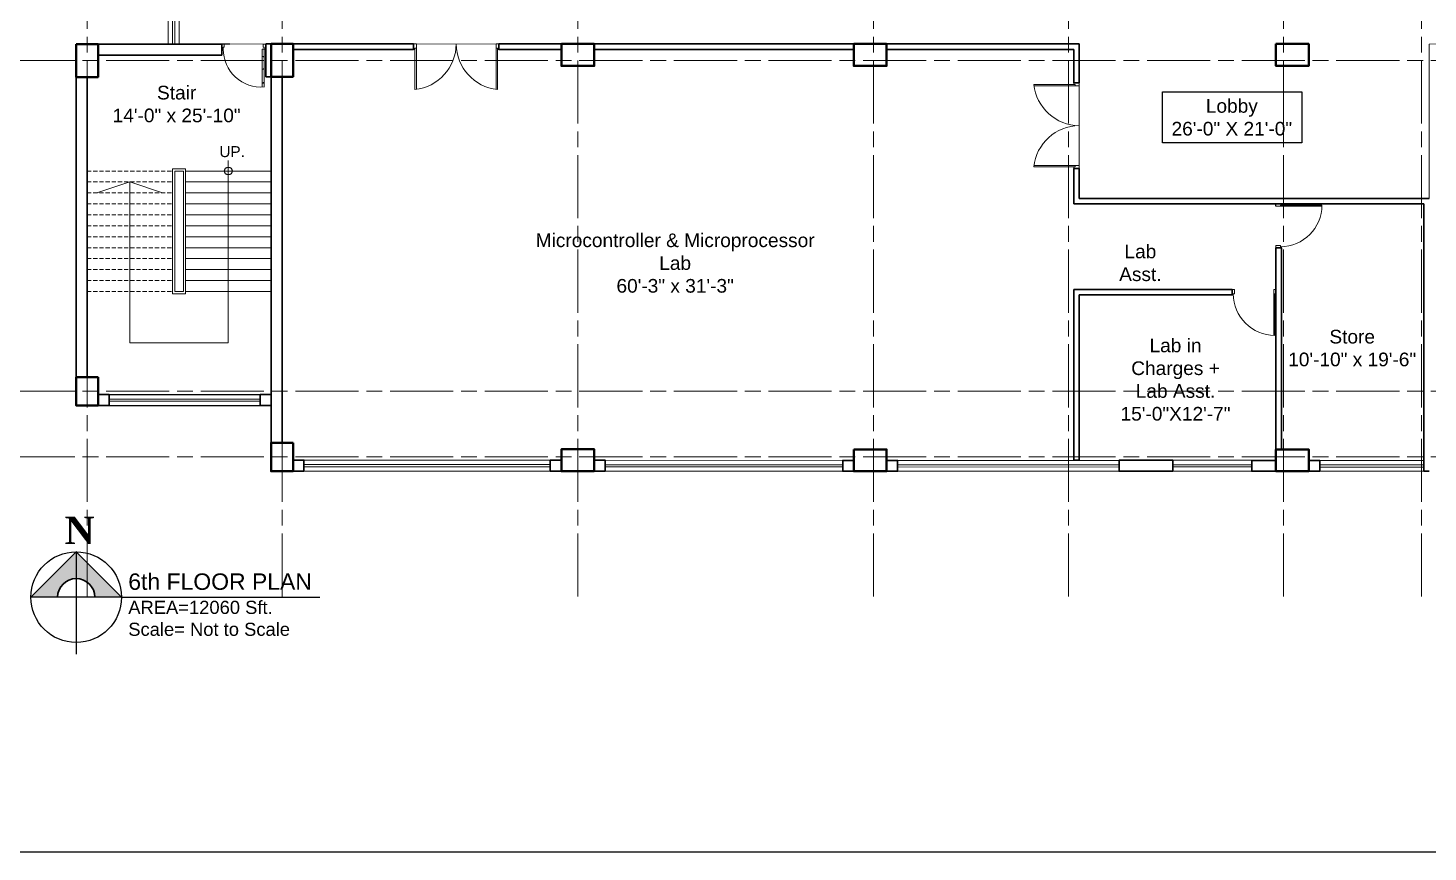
# Model space of a CAD drawing. Header units: inches. Extents: x -12 to 20935469, y -1604 to 24729220.
# Drawn here: x 20904267 to 20905546, y 24710015 to 24710768 of the extents above; entities that cross this region are included whole.
import ezdxf

# ---------------------------------------------------------------- set-up
doc = ezdxf.new("R2010")
doc.units = ezdxf.units.IN
doc.header["$LTSCALE"] = 0.03
doc.header["$MEASUREMENT"] = 0
doc.linetypes.add('ACAD_ISO08W100', pattern=[36, 24, -3, 6, -3])
doc.linetypes.add('DASHED2', pattern=[0.375, 0.25, -0.125])
for name, color, linetype, lineweight in [('column', 1, 'Continuous', 40), ('Door', 7, 'Continuous', 18), ('Gas', 21, 'Continuous', 5), ('Grid Line', 252, 'Continuous', 18), ('Hatch', 253, 'Continuous', 15), ('Low Wall', 7, 'Continuous', 30), ('Main Wall', 7, 'Continuous', 30), ('RAIL', 23, 'Continuous', 13), ('STAIR', 46, 'Continuous', 15), ('wind.', 150, 'Continuous', 20)]:
    doc.layers.add(name, color=color, linetype=linetype, lineweight=lineweight)
doc.layers.add('TEXT', color=7, linetype='Continuous')
doc.styles.add('2', font='swisscl.ttf')
doc.styles.get("Standard").update_dxf_attribs({"font": 'timesbd.ttf'})

# ---------------------------------------------------------------- blocks, each defined once
blk = doc.blocks.new('fff')
at = {"layer": 'Grid Line', "color": 252, "linetype": 'ACAD_ISO08W100', "lineweight": 9, "ltscale": 80, "true_color": 0x939598}
for p, q in [((20830948.3, 24723521.1), (20830948.3, 24724698.8)), ((20831126.3, 24723521.1), (20831126.3, 24724698.8)), ((20831396.3, 24723521.1), (20831396.3, 24724698.8)), ((20831666.3, 24723521.1), (20831666.3, 24724698.8)), ((20831844.3, 24723521.1), (20831844.3, 24724698.8)), ((20832040.8, 24723521.1), (20832040.8, 24724698.8)), ((20832166.8, 24723521.1), (20832166.8, 24724698.8)), ((20833096.9, 24724010.7), (20830726.1, 24724010.7)), ((20833096.9, 24723708.7), (20830726.1, 24723708.7)), ((20833096.9, 24723648.8), (20830726.1, 24723648.8))]:
    blk.add_line(p, q, dxfattribs=at)
blk = doc.blocks.new('Door_45')
at = {"layer": 'Door'}
for p, q in [((1.5, 5), (1.5, 44)), ((3.5, 44), (3.5, 5)), ((1.5, 40), (2.2, 40)), ((2.2, 40), (2.2, 39.5)), ((2.2, 39.5), (2.7, 39.5)), ((2.7, 39.5), (2.7, 40)), ((2.7, 40), (3.5, 40)), ((1.5, 25.8), (2.2, 25.8)), ((2.2, 25.8), (2.2, 25.3)), ((2.2, 25.3), (2.7, 25.3)), ((2.7, 25.8), (3.5, 25.8)), ((2.7, 25.3), (2.7, 25.8)), ((0, 0), (0, 5)), ((0, 5), (1.5, 5)), ((1.5, 12.6), (2.2, 12.6)), ((3.5, 5), (1.5, 5)), ((1.5, 5), (1.5, 3)), ((1.5, 3), (2.5, 3)), ((2.2, 12.6), (2.2, 13.1)), ((2.2, 13.1), (2.7, 13.1)), ((2.5, 3), (2.5, 0)), ((2.7, 13.1), (2.7, 12.6)), ((2.7, 12.6), (3.5, 12.6)), ((42.5, 3), (42.5, 0)), ((43.5, 3), (42.5, 3)), ((45, 5), (43.5, 5)), ((43.5, 5), (43.5, 3)), ((45, 0), (45, 5)), ((2.5, 0), (0, 0)), ((42.5, 0), (45, 0))]:
    blk.add_line(p, q, dxfattribs=at)
blk.add_arc((4.7, 5.3), 38.8, 359.6233, 94.6685, dxfattribs=at)
blk = doc.blocks.new('$D40')
at = {"layer": 'Door'}
for p, q in [((1, 4), (1, 42)), ((2, 0), (2, 42)), ((1, 5), (0, 5)), ((2, 0), (0, 0)), ((2, 4), (1, 4)), ((39, 4), (38, 4)), ((38, 4), (38, 0)), ((40, 0), (38, 0)), ((40, 5), (39, 5)), ((39, 5), (39, 4))]:
    blk.add_line(p, q, dxfattribs=at)
blk.add_arc((1, 4), 38, 0, 90, dxfattribs=at)

msp = doc.modelspace()

# ---------------------------------------------------------------- hatches: boundary and pattern name
at = {"layer": 'Low Wall'}
h = msp.add_hatch(color=256, dxfattribs=at)
h.paths.add_polyline_path([(20904294.4, 24710247.9), (20904270, 24710247.9), (20904311.4, 24710289.3), (20904311.4, 24710264.9, 0.414214)])
h.paths.add_polyline_path([(20904311.4, 24710264.9), (20904311.4, 24710289.3), (20904352.8, 24710247.9), (20904328.4, 24710247.9, 0.414214)])

# ---------------------------------------------------------------- linework, layer by layer
for p, q in [((20904451.6, 24710752.8), (20904349.4, 24710752.8)), ((20905406.9, 24710604.9), (20905406.9, 24710606.9)), ((20905411.9, 24710604.9), (20905411.9, 24710606.9)), ((20904336.4, 24710432.8), (20904484.4, 24710432.8)), ((20904336.4, 24710422.8), (20904484.4, 24710422.8)), ((20904519.3, 24710363), (20904519.3, 24710363)), ((20904629.3, 24710363), (20904629.3, 24710363)), ((20904794.3, 24710363), (20904794.3, 24710363)), ((20905061.4, 24710362.8), (20905061.4, 24710362.8)), ((20904311.4, 24710289.3), (20904311.4, 24710195.9)), ((20904352.8, 24710247.9), (20904533.7, 24710247.9))]:
    msp.add_line(p, q)
msp.add_lwpolyline([(20905303.3, 24710709.2), (20905430.6, 24710709.2), (20905430.6, 24710662.6), (20905303.3, 24710662.6)], close=True)
msp.add_lwpolyline([(20904352.8, 24710247.9), (20904270, 24710247.9)])
for centre, radius in [((20904450.3, 24710637), 3.61), ((20904311.4, 24710247.9), 41.4)]:
    msp.add_circle(centre, radius)
at = {"layer": 'column', "lineweight": 40, "ltscale": 20}
for points in [[(20904311.4, 24710752.8), (20904331.4, 24710752.8), (20904331.4, 24710722.8), (20904311.4, 24710722.8)], [(20904489.4, 24710753), (20904509.4, 24710753), (20904509.4, 24710723), (20904489.4, 24710723)], [(20904754.4, 24710753), (20904754.4, 24710733), (20904784.4, 24710733), (20904784.4, 24710753)], [(20905021.4, 24710753), (20905021.4, 24710733), (20905051.4, 24710733), (20905051.4, 24710753)], [(20905406.9, 24710753), (20905406.9, 24710733), (20905436.9, 24710733), (20905436.9, 24710753)], [(20904331.4, 24710448.8), (20904311.4, 24710448.8), (20904311.4, 24710422.8), (20904331.4, 24710422.8)], [(20904509.4, 24710388.9), (20904489.4, 24710388.9), (20904489.4, 24710362.9), (20904509.4, 24710362.9)], [(20904784.4, 24710362.9), (20904784.4, 24710382.9), (20904754.4, 24710382.9), (20904754.4, 24710362.9)], [(20905021.4, 24710382.8), (20905021.4, 24710362.8), (20905051.4, 24710362.8), (20905051.4, 24710382.8)], [(20905406.9, 24710382.8), (20905406.9, 24710362.8), (20905436.9, 24710362.8), (20905436.9, 24710382.8)]]:
    msp.add_lwpolyline(points, close=True, dxfattribs=at)
at = {"layer": 'Defpoints'}
msp.add_lwpolyline([(20904066.8, 24711473.8), (20906505.7, 24711473.8), (20906505.7, 24710015.2), (20904066.8, 24710015.2)], close=True, dxfattribs=at)
at = {"layer": 'Door'}
for p, q in [((20904622, 24710753), (20904619.4, 24710753)), ((20904622, 24710753), (20904622, 24710711.4)), ((20904694.8, 24710753), (20904694.8, 24710711.4)), ((20904694.8, 24710753), (20904697.4, 24710753)), ((20904620.7, 24710748), (20904619.4, 24710748)), ((20904620.7, 24710749.3), (20904620.7, 24710711.4)), ((20904622, 24710749.3), (20904620.7, 24710749.3)), ((20904694.8, 24710749.3), (20904696.1, 24710749.3)), ((20904696.1, 24710749.3), (20904696.1, 24710711.4)), ((20904696.1, 24710748), (20904697.4, 24710748)), ((20905223.6, 24710716.1), (20905185.7, 24710716.1)), ((20905227.3, 24710714.8), (20905185.7, 24710714.8)), ((20905222.3, 24710716.1), (20905222.3, 24710717.4)), ((20905223.6, 24710714.8), (20905223.6, 24710716.1)), ((20905227.3, 24710714.8), (20905227.3, 24710717.4)), ((20905227.3, 24710642), (20905185.7, 24710642)), ((20905223.6, 24710640.7), (20905185.7, 24710640.7)), ((20905222.3, 24710640.7), (20905222.3, 24710639.4)), ((20905223.6, 24710642), (20905223.6, 24710640.7)), ((20905227.3, 24710642), (20905227.3, 24710639.4))]:
    msp.add_line(p, q, dxfattribs=at)
for centre, start, end in [((20904616.1, 24710753.4), 276.2217, 359.4094), ((20904700.6, 24710753.4), 180.5906, 263.7783), ((20905227.8, 24710720.7), 186.2217, 269.4094), ((20905227.8, 24710636.2), 90.5906, 173.7783)]:
    msp.add_arc(centre, 42.3, start, end, dxfattribs=at)
at = {"layer": 'Gas', "color": 0, "lineweight": 5}
for points in [[(20904411.3, 24710639), (20904399.3, 24710639), (20904399.3, 24710525), (20904411.3, 24710525)], [(20904409.3, 24710637), (20904401.3, 24710637), (20904401.3, 24710527), (20904409.3, 24710527)]]:
    msp.add_lwpolyline(points, close=True, dxfattribs=at)
at = {"layer": 'Hatch', "lineweight": 0}
msp.add_lwpolyline([(20904405.4, 24710873.2), (20905227.3, 24710873.2), (20905227.3, 24711188), (20905406.9, 24711187.9), (20905406.9, 24710873), (20906240.9, 24710873), (20906240.9, 24710753), (20906136.9, 24710753), (20905861.9, 24710753), (20905546.9, 24710752.9), (20905546.9, 24710611.9), (20905227.3, 24710611.9), (20905227.3, 24710753), (20904405.4, 24710752.8)], close=True, dxfattribs=at)
at = {"layer": 'Low Wall', "color": 0}
msp.add_lwpolyline([(20904270, 24710247.9), (20904311.4, 24710289.3), (20904352.8, 24710247.9)], dxfattribs=at)
at = {"layer": 'Low Wall'}
msp.add_arc((20904311.4, 24710247.9), 17, 0, 180, dxfattribs=at)
at = {"layer": 'Main Wall', "lineweight": 30}
for p, q in [((20904444.4, 24710752.8), (20904331.4, 24710752.8)), ((20904444.4, 24710752.8), (20904444.4, 24710742.8)), ((20904489.4, 24710753), (20904484.4, 24710753)), ((20904484.4, 24710753), (20904484.4, 24710723)), ((20904509.4, 24710753), (20904619.4, 24710753)), ((20904619.4, 24710753), (20904619.4, 24710748)), ((20904697.4, 24710753), (20904754.4, 24710753)), ((20904697.4, 24710748.1), (20904697.4, 24710753)), ((20904784.4, 24710753), (20905227.3, 24710753)), ((20905227.3, 24710717.4), (20905227.3, 24710753)), ((20904444.4, 24710742.8), (20904331.4, 24710742.8)), ((20904619.4, 24710748), (20904509.4, 24710748)), ((20904754.4, 24710748.1), (20904697.4, 24710748.1)), ((20905021.4, 24710748), (20904784.4, 24710748)), ((20905222.3, 24710748), (20905051.4, 24710748)), ((20905222.3, 24710717.4), (20905222.3, 24710748)), ((20904311.4, 24710722.8), (20904311.4, 24710448.8)), ((20904321.4, 24710722.8), (20904321.4, 24710448.8)), ((20904484.4, 24710723), (20904489.4, 24710723)), ((20904489.4, 24710362.9), (20904489.4, 24710722.9)), ((20904499.4, 24710388.9), (20904499.4, 24710722.9)), ((20905227.3, 24710717.4), (20905222.3, 24710717.4)), ((20905222.3, 24710639.4), (20905222.3, 24710606.9)), ((20905227.3, 24710639.4), (20905222.3, 24710639.4)), ((20905227.3, 24710639.4), (20905227.3, 24710611.9)), ((20905227.3, 24710611.9), (20905546.9, 24710611.9)), ((20905222.3, 24710606.9), (20905541.9, 24710606.9)), ((20905541.9, 24710606.9), (20905541.9, 24710362.8)), ((20905406.9, 24710382.8), (20905406.9, 24710566.9)), ((20905406.9, 24710566.9), (20905411.9, 24710566.9)), ((20905411.9, 24710382.8), (20905411.9, 24710566.9)), ((20905222.3, 24710528.9), (20905222.3, 24710372.9)), ((20905222.3, 24710528.9), (20905366.9, 24710528.9)), ((20905227.3, 24710523.9), (20905227.3, 24710372.9)), ((20905227.3, 24710523.9), (20905366.9, 24710523.9)), ((20905366.9, 24710528.9), (20905366.9, 24710523.9)), ((20905222.3, 24710372.9), (20905227.3, 24710372.9)), ((20905312.6, 24710362.8), (20905312.6, 24710372.8)), ((20905546.9, 24710362.8), (20905541.9, 24710362.8))]:
    msp.add_line(p, q, dxfattribs=at)
at = {"layer": 'Main Wall'}
for points in [[(20904331.4, 24710432.8), (20904341.4, 24710432.8), (20904341.4, 24710422.8), (20904331.4, 24710422.8)], [(20904479.4, 24710432.8), (20904489.4, 24710432.8), (20904489.4, 24710422.8), (20904479.4, 24710422.8)]]:
    msp.add_lwpolyline(points, close=True, dxfattribs=at)
at = {"layer": 'Main Wall', "lineweight": 30}
for points in [[(20904509.3, 24710363), (20904519.3, 24710363), (20904519.3, 24710373), (20904509.3, 24710373)], [(20904754.3, 24710363), (20904744.3, 24710363), (20904744.3, 24710373), (20904754.3, 24710373)], [(20904784.3, 24710363), (20904794.3, 24710363), (20904794.3, 24710373), (20904784.3, 24710373)], [(20905021.4, 24710362.8), (20905011.4, 24710362.8), (20905011.4, 24710372.8), (20905021.4, 24710372.8)], [(20905051.4, 24710362.8), (20905061.4, 24710362.8), (20905061.4, 24710372.8), (20905051.4, 24710372.8)], [(20905312.6, 24710362.8), (20905263.6, 24710362.8), (20905263.6, 24710372.9), (20905312.6, 24710372.9)], [(20905406.8, 24710362.8), (20905384.8, 24710362.8), (20905384.8, 24710372.8), (20905406.8, 24710372.8)], [(20905436.9, 24710362.8), (20905446.9, 24710362.8), (20905446.9, 24710372.8), (20905436.9, 24710372.8)]]:
    msp.add_lwpolyline(points, dxfattribs=at)
at = {"layer": 'RAIL', "lineweight": 9}
for p, q in [((20904450.3, 24710646.7), (20904450.3, 24710480)), ((20904360.3, 24710627), (20904330.3, 24710617)), ((20904360.3, 24710480), (20904360.3, 24710627)), ((20904390.3, 24710617), (20904360.3, 24710627)), ((20904489.3, 24710617), (20904411.3, 24710617)), ((20904450.3, 24710480), (20904360.3, 24710480))]:
    msp.add_line(p, q, dxfattribs=at)
at = {"layer": 'STAIR', "color": 32, "linetype": 'DASHED2', "lineweight": 5, "ltscale": 500}
for p, q in [((20904321.4, 24710637), (20904399.3, 24710637)), ((20904321.4, 24710627), (20904399.3, 24710627)), ((20904321.4, 24710617), (20904399.3, 24710617)), ((20904321.4, 24710607), (20904399.3, 24710607)), ((20904321.4, 24710597), (20904399.3, 24710597)), ((20904321.4, 24710587), (20904399.3, 24710587)), ((20904321.4, 24710577), (20904399.3, 24710577)), ((20904321.4, 24710567), (20904399.3, 24710567)), ((20904321.4, 24710557), (20904399.3, 24710557)), ((20904321.4, 24710547), (20904399.3, 24710547)), ((20904321.4, 24710537), (20904399.3, 24710537)), ((20904321.4, 24710527), (20904399.3, 24710527))]:
    msp.add_line(p, q, dxfattribs=at)
at = {"layer": 'STAIR', "color": 32, "lineweight": 5}
for p, q in [((20904411.3, 24710637), (20904489.3, 24710637)), ((20904411.3, 24710627), (20904489.3, 24710627)), ((20904429.3, 24710617), (20904489.3, 24710617)), ((20904411.3, 24710607), (20904489.3, 24710607)), ((20904411.3, 24710597), (20904489.3, 24710597)), ((20904411.3, 24710587), (20904489.3, 24710587)), ((20904411.3, 24710577), (20904489.3, 24710577)), ((20904411.3, 24710567), (20904489.3, 24710567)), ((20904411.3, 24710557), (20904489.3, 24710557)), ((20904411.3, 24710547), (20904489.3, 24710547)), ((20904411.3, 24710537), (20904489.3, 24710537)), ((20904411.3, 24710527), (20904489.3, 24710527))]:
    msp.add_line(p, q, dxfattribs=at)
at = {"layer": 'wind.'}
for p, q in [((20904395.4, 24710753), (20904395.4, 24710873.1)), ((20904399.4, 24710752.8), (20904399.4, 24710873.1)), ((20904401.4, 24710752.8), (20904401.4, 24710873.1)), ((20904405.4, 24710752.8), (20904405.4, 24710873.1)), ((20904341.4, 24710428.8), (20904479.4, 24710428.8)), ((20904341.4, 24710426.8), (20904479.4, 24710426.8))]:
    msp.add_line(p, q, dxfattribs=at)
at = {"layer": 'wind.', "lineweight": 5}
for p, q in [((20904744.3, 24710373), (20904519.3, 24710373)), ((20904744.3, 24710369), (20904519.3, 24710369)), ((20905011.4, 24710372.8), (20904794.3, 24710373)), ((20905011.4, 24710368.8), (20904794.3, 24710368.8)), ((20905263.6, 24710372.8), (20905061.4, 24710372.8)), ((20905263.6, 24710368.8), (20905061.4, 24710368.7)), ((20905312.6, 24710372.9), (20905384.8, 24710372.9)), ((20905384.8, 24710368.8), (20905312.6, 24710368.8)), ((20905541.9, 24710372.8), (20905446.9, 24710372.8)), ((20905541.9, 24710368.7), (20905446.9, 24710368.7)), ((20904744.3, 24710367), (20904519.3, 24710367)), ((20904744.3, 24710363), (20904519.3, 24710363)), ((20904754.3, 24710367), (20904754.3, 24710367)), ((20905011.4, 24710366.8), (20904794.3, 24710366.8)), ((20905011.4, 24710362.8), (20904794.3, 24710363)), ((20905263.6, 24710366.8), (20905061.4, 24710366.7)), ((20905384.8, 24710362.8), (20905061.4, 24710362.8)), ((20905384.8, 24710366.8), (20905312.6, 24710366.8)), ((20905541.9, 24710366.7), (20905446.9, 24710366.7)), ((20905541.9, 24710362.8), (20905446.9, 24710362.8))]:
    msp.add_line(p, q, dxfattribs=at)

# ---------------------------------------------------------------- block references
at = {"layer": 'Door', "color": 250, "ltscale": 20, "xscale": 0.8888888888759539, "yscale": 0.8888888888759539, "zscale": 0.8888888888759539, "rotation": 180}
msp.add_blockref('Door_45', (20904484.4, 24710752.8), dxfattribs=at)
at = {"layer": 'Door'}
for p, rotation in [((20905406.9, 24710606.9), 270), ((20905406.9, 24710528.9), 180)]:
    msp.add_blockref('$D40', p, dxfattribs=dict(at, rotation=rotation))
at = {"layer": 'wind.', "lineweight": 5}
msp.add_blockref('fff', (73373.1, -13272.7), dxfattribs=at)

# ---------------------------------------------------------------- texts
msp.add_text('N', height=25.2).set_placement((20904300.8, 24710296.3))
at = {"layer": 'TEXT', "color": 30, "lineweight": 5, "ltscale": 20, "attachment_point": 2, "style": '2'}
for s, width, gutter_width, insert, char_height in [('\\pxsm1;{\\fArial|b0|i0|c0|p34;\\C0;Stair\\P14\'-0" x 25\'-10"  }', 189.364, 0.282, (20904403.1, 24710714.8), 12.476), ('\\pxsm1,qc;{\\fArial|b0|i0|c0|p34;\\C0;Lobby\\P26\'-0" X 21\'-0" }', 146.388, 0.75, (20905366.6, 24710702.7), 12.476), ('{\\fArial|b0|i0|c0|p34;\\C0;UP.}', 104.76, 0.5, (20904453.8, 24710659.7), 10), ('\\pxsm1;{\\fArial|b0|i0|c0|p34;\\C0;Microcontroller & Microprocessor\\PLab\\P60\'-3" x 31\'-3" }', 474.6, 0.75, (20904858.3, 24710580), 12.476), ('{\\fArial|b0|i0|c0|p34;\\C0;Lab Asst. }', 49.47, 0.5, (20905283.1, 24710569.8), 12.476), ('{\\fArial|b0|i0|c0|p34;\\C0;Lab in Charges + Lab Asst. \\P15\'-0"X12\'-7"}', 104.76, 0.5, (20905315.2, 24710484), 12.476), ('\\pxsm1;{\\fArial|b0|i0|c0|p34;\\C0;Store\\P10\'-10" x 19\'-6" }', 269.435, 0.75, (20905476.5, 24710492), 12.476), ('\\A1;\\pxql;{\\fArial|b0|i0|c0|p34;\\C0;6th FLOOR PLAN \\P\\H0.8x;AREA=12060 Sft.\\PScale= \\H1x;Not to Scale}', 640.124, 0.5, (20904679, 24710269.6), 15)]:
    msp.add_mtext_dynamic_manual_height_columns(s, width=width, gutter_width=gutter_width, heights=[0], dxfattribs=dict(at, insert=insert, char_height=char_height))

doc.saveas('drawing.dxf')
